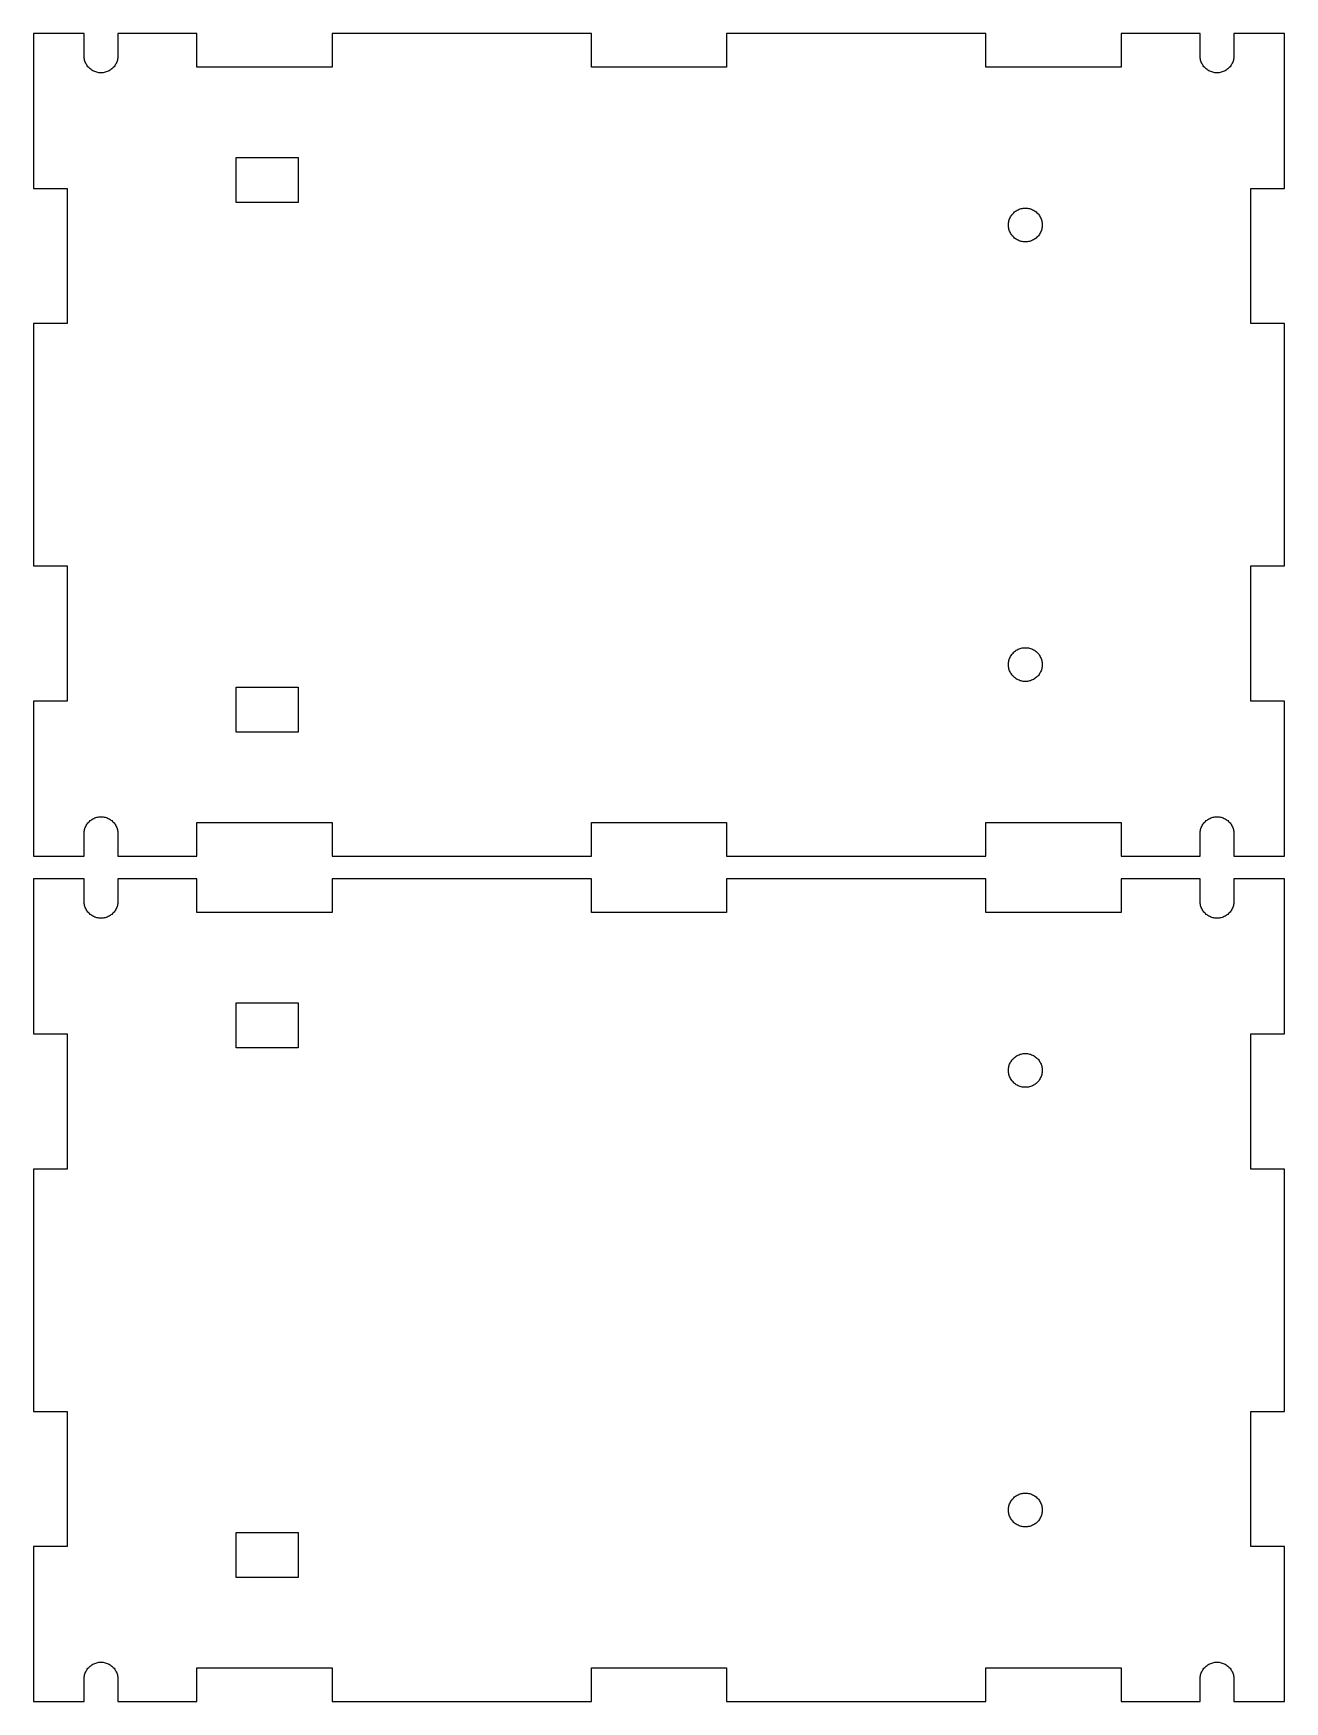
# Model space of a CAD drawing. Header units: metres. Extents: x 0 to 525, y 0 to 148.
# Drawn here: x 414 to 525, y 0 to 148 of the extents above; entities that cross this region are included whole.
import ezdxf

# ---------------------------------------------------------------- set-up
doc = ezdxf.new("R2010")
doc.units = ezdxf.units.M

msp = doc.modelspace()

# ---------------------------------------------------------------- linework, layer by layer
for p, q in [((418.5, 148), (414, 148)), ((414, 148), (414, 134.25)), ((418.5, 146), (418.5, 148)), ((428.5, 148), (421.5, 148)), ((421.5, 148), (421.5, 146)), ((428.5, 145), (428.5, 148)), ((463.5, 148), (440.5, 148)), ((440.5, 148), (440.5, 145)), ((463.5, 145), (463.5, 148)), ((498.5, 148), (475.5, 148)), ((475.5, 148), (475.5, 145)), ((498.5, 145), (498.5, 148)), ((517.5, 148), (510.5, 148)), ((510.5, 148), (510.5, 145)), ((517.5, 146), (517.5, 148)), ((525, 148), (520.5, 148)), ((520.5, 148), (520.5, 146)), ((525, 134.25), (525, 148)), ((418.503, 145.906), (418.5, 146)), ((418.512, 145.812), (418.503, 145.906)), ((418.527, 145.719), (418.512, 145.812)), ((418.547, 145.627), (418.527, 145.719)), ((418.573, 145.536), (418.547, 145.627)), ((418.605, 145.448), (418.573, 145.536)), ((418.643, 145.361), (418.605, 145.448)), ((418.686, 145.277), (418.643, 145.361)), ((418.734, 145.196), (418.686, 145.277)), ((418.786, 145.118), (418.734, 145.196)), ((418.844, 145.044), (418.786, 145.118)), ((418.907, 144.973), (418.844, 145.044)), ((421.156, 145.044), (421.093, 144.973)), ((421.214, 145.118), (421.156, 145.044)), ((421.266, 145.196), (421.214, 145.118)), ((421.314, 145.277), (421.266, 145.196)), ((421.357, 145.361), (421.314, 145.277)), ((421.395, 145.448), (421.357, 145.361)), ((421.427, 145.536), (421.395, 145.448)), ((421.453, 145.627), (421.427, 145.536)), ((421.473, 145.719), (421.453, 145.627)), ((421.488, 145.812), (421.473, 145.719)), ((421.497, 145.906), (421.488, 145.812)), ((421.5, 146), (421.497, 145.906)), ((517.503, 145.906), (517.5, 146)), ((517.512, 145.812), (517.503, 145.906)), ((517.527, 145.719), (517.512, 145.812)), ((517.547, 145.627), (517.527, 145.719)), ((517.573, 145.536), (517.547, 145.627)), ((517.605, 145.448), (517.573, 145.536)), ((517.643, 145.361), (517.605, 145.448)), ((517.686, 145.277), (517.643, 145.361)), ((517.734, 145.196), (517.686, 145.277)), ((517.786, 145.118), (517.734, 145.196)), ((517.844, 145.044), (517.786, 145.118)), ((517.907, 144.973), (517.844, 145.044)), ((520.156, 145.044), (520.093, 144.973)), ((520.214, 145.118), (520.156, 145.044)), ((520.266, 145.196), (520.214, 145.118)), ((520.314, 145.277), (520.266, 145.196)), ((520.357, 145.361), (520.314, 145.277)), ((520.395, 145.448), (520.357, 145.361)), ((520.427, 145.536), (520.395, 145.448)), ((520.453, 145.627), (520.427, 145.536)), ((520.473, 145.719), (520.453, 145.627)), ((520.488, 145.812), (520.473, 145.719)), ((520.497, 145.906), (520.488, 145.812)), ((520.5, 146), (520.497, 145.906)), ((418.973, 144.907), (418.907, 144.973)), ((419.044, 144.844), (418.973, 144.907)), ((419.118, 144.786), (419.044, 144.844)), ((419.196, 144.734), (419.118, 144.786)), ((419.277, 144.686), (419.196, 144.734)), ((419.361, 144.643), (419.277, 144.686)), ((419.448, 144.605), (419.361, 144.643)), ((419.536, 144.573), (419.448, 144.605)), ((419.627, 144.547), (419.536, 144.573)), ((419.719, 144.527), (419.627, 144.547)), ((419.812, 144.512), (419.719, 144.527)), ((419.906, 144.503), (419.812, 144.512)), ((420, 144.5), (419.906, 144.503)), ((420.094, 144.503), (420, 144.5)), ((420.188, 144.512), (420.094, 144.503)), ((420.281, 144.527), (420.188, 144.512)), ((420.373, 144.547), (420.281, 144.527)), ((420.464, 144.573), (420.373, 144.547)), ((420.552, 144.605), (420.464, 144.573)), ((420.639, 144.643), (420.552, 144.605)), ((420.723, 144.686), (420.639, 144.643)), ((420.804, 144.734), (420.723, 144.686)), ((420.882, 144.786), (420.804, 144.734)), ((420.956, 144.844), (420.882, 144.786)), ((421.027, 144.907), (420.956, 144.844)), ((421.093, 144.973), (421.027, 144.907)), ((440.5, 145), (428.5, 145)), ((475.5, 145), (463.5, 145)), ((510.5, 145), (498.5, 145)), ((517.973, 144.907), (517.907, 144.973)), ((518.044, 144.844), (517.973, 144.907)), ((518.118, 144.786), (518.044, 144.844)), ((518.196, 144.734), (518.118, 144.786)), ((518.277, 144.686), (518.196, 144.734)), ((518.361, 144.643), (518.277, 144.686)), ((518.448, 144.605), (518.361, 144.643)), ((518.536, 144.573), (518.448, 144.605)), ((518.627, 144.547), (518.536, 144.573)), ((518.719, 144.527), (518.627, 144.547)), ((518.812, 144.512), (518.719, 144.527)), ((518.906, 144.503), (518.812, 144.512)), ((519, 144.5), (518.906, 144.503)), ((519.094, 144.503), (519, 144.5)), ((519.188, 144.512), (519.094, 144.503)), ((519.281, 144.527), (519.188, 144.512)), ((519.373, 144.547), (519.281, 144.527)), ((519.464, 144.573), (519.373, 144.547)), ((519.552, 144.605), (519.464, 144.573)), ((519.639, 144.643), (519.552, 144.605)), ((519.723, 144.686), (519.639, 144.643)), ((519.804, 144.734), (519.723, 144.686)), ((519.882, 144.786), (519.804, 144.734)), ((519.956, 144.844), (519.882, 144.786)), ((520.027, 144.907), (519.956, 144.844)), ((520.093, 144.973), (520.027, 144.907)), ((432, 133), (432, 137)), ((432, 137), (437.5, 137)), ((437.5, 137), (437.5, 133)), ((414, 134.25), (417, 134.25)), ((417, 134.25), (417, 122.25)), ((522, 122.25), (522, 134.25)), ((522, 134.25), (525, 134.25)), ((437.5, 133), (432, 133)), ((500.643, 131.639), (500.686, 131.723)), ((500.686, 131.723), (500.734, 131.804)), ((500.734, 131.804), (500.786, 131.882)), ((500.786, 131.882), (500.844, 131.956)), ((500.844, 131.956), (500.907, 132.027)), ((500.907, 132.027), (500.973, 132.093)), ((500.973, 132.093), (501.044, 132.156)), ((501.044, 132.156), (501.118, 132.214)), ((501.118, 132.214), (501.196, 132.266)), ((501.196, 132.266), (501.277, 132.314)), ((501.277, 132.314), (501.361, 132.357)), ((501.361, 132.357), (501.448, 132.395)), ((501.448, 132.395), (501.536, 132.427)), ((501.536, 132.427), (501.627, 132.453)), ((501.627, 132.453), (501.719, 132.473)), ((501.719, 132.473), (501.812, 132.488)), ((501.812, 132.488), (501.906, 132.497)), ((501.906, 132.497), (502, 132.5)), ((502, 132.5), (502.094, 132.497)), ((502.094, 132.497), (502.188, 132.488)), ((502.188, 132.488), (502.281, 132.473)), ((502.281, 132.473), (502.373, 132.453)), ((502.373, 132.453), (502.464, 132.427)), ((502.464, 132.427), (502.552, 132.395)), ((502.552, 132.395), (502.639, 132.357)), ((502.639, 132.357), (502.723, 132.314)), ((502.723, 132.314), (502.804, 132.266)), ((502.804, 132.266), (502.882, 132.214)), ((502.882, 132.214), (502.956, 132.156)), ((502.956, 132.156), (503.027, 132.093)), ((503.027, 132.093), (503.093, 132.027)), ((503.093, 132.027), (503.156, 131.956)), ((503.156, 131.956), (503.214, 131.882)), ((503.214, 131.882), (503.266, 131.804)), ((503.266, 131.804), (503.314, 131.723)), ((503.314, 131.723), (503.357, 131.639)), ((500.5, 131), (500.503, 131.094)), ((500.503, 130.906), (500.5, 131)), ((500.503, 131.094), (500.512, 131.188)), ((500.512, 130.812), (500.503, 130.906)), ((500.512, 131.188), (500.527, 131.281)), ((500.527, 130.719), (500.512, 130.812)), ((500.527, 131.281), (500.547, 131.373)), ((500.547, 130.627), (500.527, 130.719)), ((500.547, 131.373), (500.573, 131.464)), ((500.573, 130.536), (500.547, 130.627)), ((500.573, 131.464), (500.605, 131.552)), ((500.605, 130.448), (500.573, 130.536)), ((500.605, 131.552), (500.643, 131.639)), ((500.643, 130.361), (500.605, 130.448)), ((500.686, 130.277), (500.643, 130.361)), ((500.734, 130.196), (500.686, 130.277)), ((503.314, 130.277), (503.266, 130.196)), ((503.357, 130.361), (503.314, 130.277)), ((503.357, 131.639), (503.395, 131.552)), ((503.395, 130.448), (503.357, 130.361)), ((503.395, 131.552), (503.427, 131.464)), ((503.427, 130.536), (503.395, 130.448)), ((503.427, 131.464), (503.453, 131.373)), ((503.453, 130.627), (503.427, 130.536)), ((503.453, 131.373), (503.473, 131.281)), ((503.473, 130.719), (503.453, 130.627)), ((503.473, 131.281), (503.488, 131.188)), ((503.488, 130.812), (503.473, 130.719)), ((503.488, 131.188), (503.497, 131.094)), ((503.497, 130.906), (503.488, 130.812)), ((503.497, 131.094), (503.5, 131)), ((503.5, 131), (503.497, 130.906)), ((500.786, 130.118), (500.734, 130.196)), ((500.844, 130.044), (500.786, 130.118)), ((500.907, 129.973), (500.844, 130.044)), ((500.973, 129.907), (500.907, 129.973)), ((501.044, 129.844), (500.973, 129.907)), ((501.118, 129.786), (501.044, 129.844)), ((501.196, 129.734), (501.118, 129.786)), ((501.277, 129.686), (501.196, 129.734)), ((501.361, 129.643), (501.277, 129.686)), ((501.448, 129.605), (501.361, 129.643)), ((501.536, 129.573), (501.448, 129.605)), ((501.627, 129.547), (501.536, 129.573)), ((501.719, 129.527), (501.627, 129.547)), ((501.812, 129.512), (501.719, 129.527)), ((501.906, 129.503), (501.812, 129.512)), ((502, 129.5), (501.906, 129.503)), ((502.094, 129.503), (502, 129.5)), ((502.188, 129.512), (502.094, 129.503)), ((502.281, 129.527), (502.188, 129.512)), ((502.373, 129.547), (502.281, 129.527)), ((502.464, 129.573), (502.373, 129.547)), ((502.552, 129.605), (502.464, 129.573)), ((502.639, 129.643), (502.552, 129.605)), ((502.723, 129.686), (502.639, 129.643)), ((502.804, 129.734), (502.723, 129.686)), ((502.882, 129.786), (502.804, 129.734)), ((502.956, 129.844), (502.882, 129.786)), ((503.027, 129.907), (502.956, 129.844)), ((503.093, 129.973), (503.027, 129.907)), ((503.156, 130.044), (503.093, 129.973)), ((503.214, 130.118), (503.156, 130.044)), ((503.266, 130.196), (503.214, 130.118)), ((417, 122.25), (414, 122.25)), ((414, 122.25), (414, 100.75)), ((525, 122.25), (522, 122.25)), ((525, 100.75), (525, 122.25)), ((414, 100.75), (417, 100.75)), ((417, 100.75), (417, 88.75)), ((522, 88.75), (522, 100.75)), ((522, 100.75), (525, 100.75)), ((501.118, 93.2135), (501.196, 93.2665)), ((501.196, 93.2665), (501.277, 93.3145)), ((501.277, 93.3145), (501.361, 93.3572)), ((501.361, 93.3572), (501.448, 93.3947)), ((501.448, 93.3947), (501.536, 93.4266)), ((501.536, 93.4266), (501.627, 93.4529)), ((501.627, 93.4529), (501.719, 93.4734)), ((501.719, 93.4734), (501.812, 93.4882)), ((501.812, 93.4882), (501.906, 93.497)), ((501.906, 93.497), (502, 93.5)), ((502, 93.5), (502.094, 93.497)), ((502.094, 93.497), (502.188, 93.4882)), ((502.188, 93.4882), (502.281, 93.4734)), ((502.281, 93.4734), (502.373, 93.4529)), ((502.373, 93.4529), (502.464, 93.4266)), ((502.464, 93.4266), (502.552, 93.3947)), ((502.552, 93.3947), (502.639, 93.3572)), ((502.639, 93.3572), (502.723, 93.3145)), ((502.723, 93.3145), (502.804, 93.2665)), ((502.804, 93.2665), (502.882, 93.2135)), ((500.5, 92), (500.503, 92.0942)), ((500.503, 91.9058), (500.5, 92)), ((500.503, 92.0942), (500.512, 92.188)), ((500.512, 91.812), (500.503, 91.9058)), ((500.512, 92.188), (500.527, 92.2811)), ((500.527, 91.7189), (500.512, 91.812)), ((500.527, 92.2811), (500.547, 92.373)), ((500.547, 92.373), (500.573, 92.4635)), ((500.573, 92.4635), (500.605, 92.5522)), ((500.605, 92.5522), (500.643, 92.6387)), ((500.643, 92.6387), (500.686, 92.7226)), ((500.686, 92.7226), (500.734, 92.8037)), ((500.734, 92.8037), (500.786, 92.8817)), ((500.786, 92.8817), (500.844, 92.9561)), ((500.844, 92.9561), (500.907, 93.0268)), ((500.907, 93.0268), (500.973, 93.0934)), ((500.973, 93.0934), (501.044, 93.1558)), ((501.044, 93.1558), (501.118, 93.2135)), ((502.882, 93.2135), (502.956, 93.1558)), ((502.956, 93.1558), (503.027, 93.0934)), ((503.027, 93.0934), (503.093, 93.0268)), ((503.093, 93.0268), (503.156, 92.9561)), ((503.156, 92.9561), (503.214, 92.8817)), ((503.214, 92.8817), (503.266, 92.8037)), ((503.266, 92.8037), (503.314, 92.7226)), ((503.314, 92.7226), (503.357, 92.6387)), ((503.357, 92.6387), (503.395, 92.5522)), ((503.395, 92.5522), (503.427, 92.4635)), ((503.427, 92.4635), (503.453, 92.373)), ((503.453, 92.373), (503.473, 92.2811)), ((503.473, 92.2811), (503.488, 92.188)), ((503.488, 91.812), (503.473, 91.7189)), ((503.488, 92.188), (503.497, 92.0942)), ((503.497, 91.9058), (503.488, 91.812)), ((503.497, 92.0942), (503.5, 92)), ((503.5, 92), (503.497, 91.9058)), ((500.547, 91.627), (500.527, 91.7189)), ((500.573, 91.5365), (500.547, 91.627)), ((500.605, 91.4478), (500.573, 91.5365)), ((500.643, 91.3613), (500.605, 91.4478)), ((500.686, 91.2774), (500.643, 91.3613)), ((500.734, 91.1963), (500.686, 91.2774)), ((500.786, 91.1183), (500.734, 91.1963)), ((500.844, 91.0439), (500.786, 91.1183)), ((500.907, 90.9732), (500.844, 91.0439)), ((500.973, 90.9065), (500.907, 90.9732)), ((501.044, 90.8442), (500.973, 90.9065)), ((501.118, 90.7865), (501.044, 90.8442)), ((501.196, 90.7335), (501.118, 90.7865)), ((501.277, 90.6855), (501.196, 90.7335)), ((501.361, 90.6427), (501.277, 90.6855)), ((501.448, 90.6053), (501.361, 90.6427)), ((501.536, 90.5734), (501.448, 90.6053)), ((501.627, 90.5471), (501.536, 90.5734)), ((501.719, 90.5266), (501.627, 90.5471)), ((501.812, 90.5118), (501.719, 90.5266)), ((501.906, 90.5029), (501.812, 90.5118)), ((502, 90.5), (501.906, 90.5029)), ((502.094, 90.5029), (502, 90.5)), ((502.188, 90.5118), (502.094, 90.5029)), ((502.281, 90.5266), (502.188, 90.5118)), ((502.373, 90.5471), (502.281, 90.5266)), ((502.464, 90.5734), (502.373, 90.5471)), ((502.552, 90.6053), (502.464, 90.5734)), ((502.639, 90.6427), (502.552, 90.6053)), ((502.723, 90.6855), (502.639, 90.6427)), ((502.804, 90.7335), (502.723, 90.6855)), ((502.882, 90.7865), (502.804, 90.7335)), ((502.956, 90.8442), (502.882, 90.7865)), ((503.027, 90.9065), (502.956, 90.8442)), ((503.093, 90.9732), (503.027, 90.9065)), ((503.156, 91.0439), (503.093, 90.9732)), ((503.214, 91.1183), (503.156, 91.0439)), ((503.266, 91.1963), (503.214, 91.1183)), ((503.314, 91.2774), (503.266, 91.1963)), ((503.357, 91.3613), (503.314, 91.2774)), ((503.395, 91.4478), (503.357, 91.3613)), ((503.427, 91.5365), (503.395, 91.4478)), ((503.453, 91.627), (503.427, 91.5365)), ((503.473, 91.7189), (503.453, 91.627)), ((432, 86), (432, 90)), ((432, 90), (437.5, 90)), ((437.5, 90), (437.5, 86)), ((417, 88.75), (414, 88.75)), ((414, 88.75), (414, 75)), ((525, 88.75), (522, 88.75)), ((525, 75), (525, 88.75)), ((437.5, 86), (432, 86)), ((419.536, 78.4266), (419.627, 78.4529)), ((419.627, 78.4529), (419.719, 78.4734)), ((419.719, 78.4734), (419.812, 78.4882)), ((419.812, 78.4882), (419.906, 78.497)), ((419.906, 78.497), (420, 78.5)), ((420, 78.5), (420.094, 78.497)), ((420.094, 78.497), (420.188, 78.4882)), ((420.188, 78.4882), (420.281, 78.4734)), ((420.281, 78.4734), (420.373, 78.4529)), ((420.373, 78.4529), (420.464, 78.4266)), ((518.536, 78.4266), (518.627, 78.4529)), ((518.627, 78.4529), (518.719, 78.4734)), ((518.719, 78.4734), (518.812, 78.4882)), ((518.812, 78.4882), (518.906, 78.497)), ((518.906, 78.497), (519, 78.5)), ((519, 78.5), (519.094, 78.497)), ((519.094, 78.497), (519.188, 78.4882)), ((519.188, 78.4882), (519.281, 78.4734)), ((519.281, 78.4734), (519.373, 78.4529)), ((519.373, 78.4529), (519.464, 78.4266)), ((418.5, 77), (418.503, 77.0942)), ((418.5, 75), (418.5, 77)), ((418.503, 77.0942), (418.512, 77.188)), ((418.512, 77.188), (418.527, 77.2811)), ((418.527, 77.2811), (418.547, 77.373)), ((418.547, 77.373), (418.573, 77.4635)), ((418.573, 77.4635), (418.605, 77.5522)), ((418.605, 77.5522), (418.643, 77.6387)), ((418.643, 77.6387), (418.686, 77.7226)), ((418.686, 77.7226), (418.734, 77.8037)), ((418.734, 77.8037), (418.786, 77.8817)), ((418.786, 77.8817), (418.844, 77.9561)), ((418.844, 77.9561), (418.907, 78.0268)), ((418.907, 78.0268), (418.973, 78.0934)), ((418.973, 78.0934), (419.044, 78.1558)), ((419.044, 78.1558), (419.118, 78.2135)), ((419.118, 78.2135), (419.196, 78.2665)), ((419.196, 78.2665), (419.277, 78.3145)), ((419.277, 78.3145), (419.361, 78.3572)), ((419.361, 78.3572), (419.448, 78.3947)), ((419.448, 78.3947), (419.536, 78.4266)), ((420.464, 78.4266), (420.552, 78.3947)), ((420.552, 78.3947), (420.639, 78.3572)), ((420.639, 78.3572), (420.723, 78.3145)), ((420.723, 78.3145), (420.804, 78.2665)), ((420.804, 78.2665), (420.882, 78.2135)), ((420.882, 78.2135), (420.956, 78.1558)), ((420.956, 78.1558), (421.027, 78.0934)), ((421.027, 78.0934), (421.093, 78.0268)), ((421.093, 78.0268), (421.156, 77.9561)), ((421.156, 77.9561), (421.214, 77.8817)), ((421.214, 77.8817), (421.266, 77.8037)), ((421.266, 77.8037), (421.314, 77.7226)), ((421.314, 77.7226), (421.357, 77.6387)), ((421.357, 77.6387), (421.395, 77.5522)), ((421.395, 77.5522), (421.427, 77.4635)), ((421.427, 77.4635), (421.453, 77.373)), ((421.453, 77.373), (421.473, 77.2811)), ((421.473, 77.2811), (421.488, 77.188)), ((421.488, 77.188), (421.497, 77.0942)), ((421.497, 77.0942), (421.5, 77)), ((421.5, 77), (421.5, 75)), ((428.5, 75), (428.5, 78)), ((428.5, 78), (440.5, 78)), ((440.5, 78), (440.5, 75)), ((463.5, 75), (463.5, 78)), ((463.5, 78), (475.5, 78)), ((475.5, 78), (475.5, 75)), ((498.5, 75), (498.5, 78)), ((498.5, 78), (510.5, 78)), ((510.5, 78), (510.5, 75)), ((517.5, 77), (517.503, 77.0942)), ((517.5, 75), (517.5, 77)), ((517.503, 77.0942), (517.512, 77.188)), ((517.512, 77.188), (517.527, 77.2811)), ((517.527, 77.2811), (517.547, 77.373)), ((517.547, 77.373), (517.573, 77.4635)), ((517.573, 77.4635), (517.605, 77.5522)), ((517.605, 77.5522), (517.643, 77.6387)), ((517.643, 77.6387), (517.686, 77.7226)), ((517.686, 77.7226), (517.734, 77.8037)), ((517.734, 77.8037), (517.786, 77.8817)), ((517.786, 77.8817), (517.844, 77.9561)), ((517.844, 77.9561), (517.907, 78.0268)), ((517.907, 78.0268), (517.973, 78.0934)), ((517.973, 78.0934), (518.044, 78.1558)), ((518.044, 78.1558), (518.118, 78.2135)), ((518.118, 78.2135), (518.196, 78.2665)), ((518.196, 78.2665), (518.277, 78.3145)), ((518.277, 78.3145), (518.361, 78.3572)), ((518.361, 78.3572), (518.448, 78.3947)), ((518.448, 78.3947), (518.536, 78.4266)), ((519.464, 78.4266), (519.552, 78.3947)), ((519.552, 78.3947), (519.639, 78.3572)), ((519.639, 78.3572), (519.723, 78.3145)), ((519.723, 78.3145), (519.804, 78.2665)), ((519.804, 78.2665), (519.882, 78.2135)), ((519.882, 78.2135), (519.956, 78.1558)), ((519.956, 78.1558), (520.027, 78.0934)), ((520.027, 78.0934), (520.093, 78.0268)), ((520.093, 78.0268), (520.156, 77.9561)), ((520.156, 77.9561), (520.214, 77.8817)), ((520.214, 77.8817), (520.266, 77.8037)), ((520.266, 77.8037), (520.314, 77.7226)), ((520.314, 77.7226), (520.357, 77.6387)), ((520.357, 77.6387), (520.395, 77.5522)), ((520.395, 77.5522), (520.427, 77.4635)), ((520.427, 77.4635), (520.453, 77.373)), ((520.453, 77.373), (520.473, 77.2811)), ((520.473, 77.2811), (520.488, 77.188)), ((520.488, 77.188), (520.497, 77.0942)), ((520.497, 77.0942), (520.5, 77)), ((520.5, 77), (520.5, 75)), ((414, 75), (418.5, 75)), ((421.5, 75), (428.5, 75)), ((440.5, 75), (463.5, 75)), ((475.5, 75), (498.5, 75)), ((510.5, 75), (517.5, 75)), ((520.5, 75), (525, 75)), ((418.5, 73), (414, 73)), ((414, 73), (414, 59.25)), ((418.5, 71), (418.5, 73)), ((428.5, 73), (421.5, 73)), ((421.5, 73), (421.5, 71)), ((428.5, 70), (428.5, 73)), ((463.5, 73), (440.5, 73)), ((440.5, 73), (440.5, 70)), ((463.5, 70), (463.5, 73)), ((498.5, 73), (475.5, 73)), ((475.5, 73), (475.5, 70)), ((498.5, 70), (498.5, 73)), ((517.5, 73), (510.5, 73)), ((510.5, 73), (510.5, 70)), ((517.5, 71), (517.5, 73)), ((525, 73), (520.5, 73)), ((520.5, 73), (520.5, 71)), ((525, 59.25), (525, 73)), ((418.503, 70.9058), (418.5, 71)), ((418.512, 70.812), (418.503, 70.9058)), ((418.527, 70.7189), (418.512, 70.812)), ((418.547, 70.627), (418.527, 70.7189)), ((418.573, 70.5365), (418.547, 70.627)), ((418.605, 70.4478), (418.573, 70.5365)), ((418.643, 70.3613), (418.605, 70.4478)), ((418.686, 70.2774), (418.643, 70.3613)), ((418.734, 70.1963), (418.686, 70.2774)), ((418.786, 70.1183), (418.734, 70.1963)), ((418.844, 70.0439), (418.786, 70.1183)), ((418.907, 69.9732), (418.844, 70.0439)), ((418.973, 69.9065), (418.907, 69.9732)), ((419.044, 69.8442), (418.973, 69.9065)), ((419.118, 69.7865), (419.044, 69.8442)), ((419.196, 69.7335), (419.118, 69.7865)), ((419.277, 69.6855), (419.196, 69.7335)), ((419.361, 69.6427), (419.277, 69.6855)), ((419.448, 69.6053), (419.361, 69.6427)), ((419.536, 69.5734), (419.448, 69.6053)), ((419.627, 69.5471), (419.536, 69.5734)), ((420.464, 69.5734), (420.373, 69.5471)), ((420.552, 69.6053), (420.464, 69.5734)), ((420.639, 69.6427), (420.552, 69.6053)), ((420.723, 69.6855), (420.639, 69.6427)), ((420.804, 69.7335), (420.723, 69.6855)), ((420.882, 69.7865), (420.804, 69.7335)), ((420.956, 69.8442), (420.882, 69.7865)), ((421.027, 69.9065), (420.956, 69.8442)), ((421.093, 69.9732), (421.027, 69.9065)), ((421.156, 70.0439), (421.093, 69.9732)), ((421.214, 70.1183), (421.156, 70.0439)), ((421.266, 70.1963), (421.214, 70.1183)), ((421.314, 70.2774), (421.266, 70.1963)), ((421.357, 70.3613), (421.314, 70.2774)), ((421.395, 70.4478), (421.357, 70.3613)), ((421.427, 70.5365), (421.395, 70.4478)), ((421.453, 70.627), (421.427, 70.5365)), ((421.473, 70.7189), (421.453, 70.627)), ((421.488, 70.812), (421.473, 70.7189)), ((421.497, 70.9058), (421.488, 70.812)), ((421.5, 71), (421.497, 70.9058)), ((440.5, 70), (428.5, 70)), ((475.5, 70), (463.5, 70)), ((510.5, 70), (498.5, 70)), ((517.503, 70.9058), (517.5, 71)), ((517.512, 70.812), (517.503, 70.9058)), ((517.527, 70.7189), (517.512, 70.812)), ((517.547, 70.627), (517.527, 70.7189)), ((517.573, 70.5365), (517.547, 70.627)), ((517.605, 70.4478), (517.573, 70.5365)), ((517.643, 70.3613), (517.605, 70.4478)), ((517.686, 70.2774), (517.643, 70.3613)), ((517.734, 70.1963), (517.686, 70.2774)), ((517.786, 70.1183), (517.734, 70.1963)), ((517.844, 70.0439), (517.786, 70.1183)), ((517.907, 69.9732), (517.844, 70.0439)), ((517.973, 69.9065), (517.907, 69.9732)), ((518.044, 69.8442), (517.973, 69.9065)), ((518.118, 69.7865), (518.044, 69.8442)), ((518.196, 69.7335), (518.118, 69.7865)), ((518.277, 69.6855), (518.196, 69.7335)), ((518.361, 69.6427), (518.277, 69.6855)), ((518.448, 69.6053), (518.361, 69.6427)), ((518.536, 69.5734), (518.448, 69.6053)), ((518.627, 69.5471), (518.536, 69.5734)), ((519.464, 69.5734), (519.373, 69.5471)), ((519.552, 69.6053), (519.464, 69.5734)), ((519.639, 69.6427), (519.552, 69.6053)), ((519.723, 69.6855), (519.639, 69.6427)), ((519.804, 69.7335), (519.723, 69.6855)), ((519.882, 69.7865), (519.804, 69.7335)), ((519.956, 69.8442), (519.882, 69.7865)), ((520.027, 69.9065), (519.956, 69.8442)), ((520.093, 69.9732), (520.027, 69.9065)), ((520.156, 70.0439), (520.093, 69.9732)), ((520.214, 70.1183), (520.156, 70.0439)), ((520.266, 70.1963), (520.214, 70.1183)), ((520.314, 70.2774), (520.266, 70.1963)), ((520.357, 70.3613), (520.314, 70.2774)), ((520.395, 70.4478), (520.357, 70.3613)), ((520.427, 70.5365), (520.395, 70.4478)), ((520.453, 70.627), (520.427, 70.5365)), ((520.473, 70.7189), (520.453, 70.627)), ((520.488, 70.812), (520.473, 70.7189)), ((520.497, 70.9058), (520.488, 70.812)), ((520.5, 71), (520.497, 70.9058)), ((419.719, 69.5266), (419.627, 69.5471)), ((419.812, 69.5118), (419.719, 69.5266)), ((419.906, 69.5029), (419.812, 69.5118)), ((420, 69.5), (419.906, 69.5029)), ((420.094, 69.5029), (420, 69.5)), ((420.188, 69.5118), (420.094, 69.5029)), ((420.281, 69.5266), (420.188, 69.5118)), ((420.373, 69.5471), (420.281, 69.5266)), ((518.719, 69.5266), (518.627, 69.5471)), ((518.812, 69.5118), (518.719, 69.5266)), ((518.906, 69.5029), (518.812, 69.5118)), ((519, 69.5), (518.906, 69.5029)), ((519.094, 69.5029), (519, 69.5)), ((519.188, 69.5118), (519.094, 69.5029)), ((519.281, 69.5266), (519.188, 69.5118)), ((519.373, 69.5471), (519.281, 69.5266)), ((432, 58), (432, 62)), ((432, 62), (437.5, 62)), ((437.5, 62), (437.5, 58)), ((414, 59.25), (417, 59.25)), ((417, 59.25), (417, 47.25)), ((522, 47.25), (522, 59.25)), ((522, 59.25), (525, 59.25)), ((437.5, 58), (432, 58)), ((500.512, 56.188), (500.527, 56.2811)), ((500.527, 56.2811), (500.547, 56.373)), ((500.547, 56.373), (500.573, 56.4635)), ((500.573, 56.4635), (500.605, 56.5522)), ((500.605, 56.5522), (500.643, 56.6387)), ((500.643, 56.6387), (500.686, 56.7226)), ((500.686, 56.7226), (500.734, 56.8037)), ((500.734, 56.8037), (500.786, 56.8817)), ((500.786, 56.8817), (500.844, 56.9561)), ((500.844, 56.9561), (500.907, 57.0268)), ((500.907, 57.0268), (500.973, 57.0934)), ((500.973, 57.0934), (501.044, 57.1558)), ((501.044, 57.1558), (501.118, 57.2135)), ((501.118, 57.2135), (501.196, 57.2665)), ((501.196, 57.2665), (501.277, 57.3145)), ((501.277, 57.3145), (501.361, 57.3572)), ((501.361, 57.3572), (501.448, 57.3947)), ((501.448, 57.3947), (501.536, 57.4266)), ((501.536, 57.4266), (501.627, 57.4529)), ((501.627, 57.4529), (501.719, 57.4734)), ((501.719, 57.4734), (501.812, 57.4882)), ((501.812, 57.4882), (501.906, 57.497)), ((501.906, 57.497), (502, 57.5)), ((502, 57.5), (502.094, 57.497)), ((502.094, 57.497), (502.188, 57.4882)), ((502.188, 57.4882), (502.281, 57.4734)), ((502.281, 57.4734), (502.373, 57.4529)), ((502.373, 57.4529), (502.464, 57.4266)), ((502.464, 57.4266), (502.552, 57.3947)), ((502.552, 57.3947), (502.639, 57.3572)), ((502.639, 57.3572), (502.723, 57.3145)), ((502.723, 57.3145), (502.804, 57.2665)), ((502.804, 57.2665), (502.882, 57.2135)), ((502.882, 57.2135), (502.956, 57.1558)), ((502.956, 57.1558), (503.027, 57.0934)), ((503.027, 57.0934), (503.093, 57.0268)), ((503.093, 57.0268), (503.156, 56.9561)), ((503.156, 56.9561), (503.214, 56.8817)), ((503.214, 56.8817), (503.266, 56.8037)), ((503.266, 56.8037), (503.314, 56.7226)), ((503.314, 56.7226), (503.357, 56.6387)), ((503.357, 56.6387), (503.395, 56.5522)), ((503.395, 56.5522), (503.427, 56.4635)), ((503.427, 56.4635), (503.453, 56.373)), ((503.453, 56.373), (503.473, 56.2811)), ((503.473, 56.2811), (503.488, 56.188)), ((500.5, 56), (500.503, 56.0942)), ((500.503, 55.9058), (500.5, 56)), ((500.503, 56.0942), (500.512, 56.188)), ((500.512, 55.812), (500.503, 55.9058)), ((500.527, 55.7189), (500.512, 55.812)), ((500.547, 55.627), (500.527, 55.7189)), ((500.573, 55.5365), (500.547, 55.627)), ((500.605, 55.4478), (500.573, 55.5365)), ((500.643, 55.3613), (500.605, 55.4478)), ((500.686, 55.2774), (500.643, 55.3613)), ((500.734, 55.1963), (500.686, 55.2774)), ((500.786, 55.1183), (500.734, 55.1963)), ((500.844, 55.0439), (500.786, 55.1183)), ((500.907, 54.9732), (500.844, 55.0439)), ((500.973, 54.9065), (500.907, 54.9732)), ((501.044, 54.8442), (500.973, 54.9065)), ((501.118, 54.7865), (501.044, 54.8442)), ((501.196, 54.7335), (501.118, 54.7865)), ((502.882, 54.7865), (502.804, 54.7335)), ((502.956, 54.8442), (502.882, 54.7865)), ((503.027, 54.9065), (502.956, 54.8442)), ((503.093, 54.9732), (503.027, 54.9065)), ((503.156, 55.0439), (503.093, 54.9732)), ((503.214, 55.1183), (503.156, 55.0439)), ((503.266, 55.1963), (503.214, 55.1183)), ((503.314, 55.2774), (503.266, 55.1963)), ((503.357, 55.3613), (503.314, 55.2774)), ((503.395, 55.4478), (503.357, 55.3613)), ((503.427, 55.5365), (503.395, 55.4478)), ((503.453, 55.627), (503.427, 55.5365)), ((503.473, 55.7189), (503.453, 55.627)), ((503.488, 55.812), (503.473, 55.7189)), ((503.488, 56.188), (503.497, 56.0942)), ((503.497, 55.9058), (503.488, 55.812)), ((503.497, 56.0942), (503.5, 56)), ((503.5, 56), (503.497, 55.9058)), ((501.277, 54.6855), (501.196, 54.7335)), ((501.361, 54.6427), (501.277, 54.6855)), ((501.448, 54.6053), (501.361, 54.6427)), ((501.536, 54.5734), (501.448, 54.6053)), ((501.627, 54.5471), (501.536, 54.5734)), ((501.719, 54.5266), (501.627, 54.5471)), ((501.812, 54.5118), (501.719, 54.5266)), ((501.906, 54.5029), (501.812, 54.5118)), ((502, 54.5), (501.906, 54.5029)), ((502.094, 54.5029), (502, 54.5)), ((502.188, 54.5118), (502.094, 54.5029)), ((502.281, 54.5266), (502.188, 54.5118)), ((502.373, 54.5471), (502.281, 54.5266)), ((502.464, 54.5734), (502.373, 54.5471)), ((502.552, 54.6053), (502.464, 54.5734)), ((502.639, 54.6427), (502.552, 54.6053)), ((502.723, 54.6855), (502.639, 54.6427)), ((502.804, 54.7335), (502.723, 54.6855)), ((417, 47.25), (414, 47.25)), ((414, 47.25), (414, 25.75)), ((525, 47.25), (522, 47.25)), ((525, 25.75), (525, 47.25)), ((414, 25.75), (417, 25.75)), ((417, 25.75), (417, 13.75)), ((522, 13.75), (522, 25.75)), ((522, 25.75), (525, 25.75)), ((500.686, 17.7226), (500.734, 17.8037)), ((500.734, 17.8037), (500.786, 17.8817)), ((500.786, 17.8817), (500.844, 17.9561)), ((500.844, 17.9561), (500.907, 18.0268)), ((500.907, 18.0268), (500.973, 18.0934)), ((500.973, 18.0934), (501.044, 18.1558)), ((501.044, 18.1558), (501.118, 18.2135)), ((501.118, 18.2135), (501.196, 18.2665)), ((501.196, 18.2665), (501.277, 18.3145)), ((501.277, 18.3145), (501.361, 18.3572)), ((501.361, 18.3572), (501.448, 18.3947)), ((501.448, 18.3947), (501.536, 18.4266)), ((501.536, 18.4266), (501.627, 18.4529)), ((501.627, 18.4529), (501.719, 18.4734)), ((501.719, 18.4734), (501.812, 18.4882)), ((501.812, 18.4882), (501.906, 18.497)), ((501.906, 18.497), (502, 18.5)), ((502, 18.5), (502.094, 18.497)), ((502.094, 18.497), (502.188, 18.4882)), ((502.188, 18.4882), (502.281, 18.4734)), ((502.281, 18.4734), (502.373, 18.4529)), ((502.373, 18.4529), (502.464, 18.4266)), ((502.464, 18.4266), (502.552, 18.3947)), ((502.552, 18.3947), (502.639, 18.3572)), ((502.639, 18.3572), (502.723, 18.3145)), ((502.723, 18.3145), (502.804, 18.2665)), ((502.804, 18.2665), (502.882, 18.2135)), ((502.882, 18.2135), (502.956, 18.1558)), ((502.956, 18.1558), (503.027, 18.0934)), ((503.027, 18.0934), (503.093, 18.0268)), ((503.093, 18.0268), (503.156, 17.9561)), ((503.156, 17.9561), (503.214, 17.8817)), ((503.214, 17.8817), (503.266, 17.8037)), ((503.266, 17.8037), (503.314, 17.7226)), ((500.5, 17), (500.503, 17.0942)), ((500.503, 16.9058), (500.5, 17)), ((500.503, 17.0942), (500.512, 17.188)), ((500.512, 16.812), (500.503, 16.9058)), ((500.512, 17.188), (500.527, 17.2811)), ((500.527, 16.7189), (500.512, 16.812)), ((500.527, 17.2811), (500.547, 17.373)), ((500.547, 16.627), (500.527, 16.7189)), ((500.547, 17.373), (500.573, 17.4635)), ((500.573, 16.5365), (500.547, 16.627)), ((500.573, 17.4635), (500.605, 17.5522)), ((500.605, 16.4478), (500.573, 16.5365)), ((500.605, 17.5522), (500.643, 17.6387)), ((500.643, 16.3613), (500.605, 16.4478)), ((500.643, 17.6387), (500.686, 17.7226)), ((500.686, 16.2774), (500.643, 16.3613)), ((503.314, 17.7226), (503.357, 17.6387)), ((503.357, 16.3613), (503.314, 16.2774)), ((503.357, 17.6387), (503.395, 17.5522)), ((503.395, 16.4478), (503.357, 16.3613)), ((503.395, 17.5522), (503.427, 17.4635)), ((503.427, 16.5365), (503.395, 16.4478)), ((503.427, 17.4635), (503.453, 17.373)), ((503.453, 16.627), (503.427, 16.5365)), ((503.453, 17.373), (503.473, 17.2811)), ((503.473, 16.7189), (503.453, 16.627)), ((503.473, 17.2811), (503.488, 17.188)), ((503.488, 16.812), (503.473, 16.7189)), ((503.488, 17.188), (503.497, 17.0942)), ((503.497, 16.9058), (503.488, 16.812)), ((503.497, 17.0942), (503.5, 17)), ((503.5, 17), (503.497, 16.9058)), ((432, 11), (432, 15)), ((432, 15), (437.5, 15)), ((437.5, 15), (437.5, 11)), ((500.734, 16.1963), (500.686, 16.2774)), ((500.786, 16.1183), (500.734, 16.1963)), ((500.844, 16.0439), (500.786, 16.1183)), ((500.907, 15.9732), (500.844, 16.0439)), ((500.973, 15.9065), (500.907, 15.9732)), ((501.044, 15.8442), (500.973, 15.9065)), ((501.118, 15.7865), (501.044, 15.8442)), ((501.196, 15.7335), (501.118, 15.7865)), ((501.277, 15.6855), (501.196, 15.7335)), ((501.361, 15.6427), (501.277, 15.6855)), ((501.448, 15.6053), (501.361, 15.6427)), ((501.536, 15.5734), (501.448, 15.6053)), ((501.627, 15.5471), (501.536, 15.5734)), ((501.719, 15.5266), (501.627, 15.5471)), ((501.812, 15.5118), (501.719, 15.5266)), ((501.906, 15.5029), (501.812, 15.5118)), ((502, 15.5), (501.906, 15.5029)), ((502.094, 15.5029), (502, 15.5)), ((502.188, 15.5118), (502.094, 15.5029)), ((502.281, 15.5266), (502.188, 15.5118)), ((502.373, 15.5471), (502.281, 15.5266)), ((502.464, 15.5734), (502.373, 15.5471)), ((502.552, 15.6053), (502.464, 15.5734)), ((502.639, 15.6427), (502.552, 15.6053)), ((502.723, 15.6855), (502.639, 15.6427)), ((502.804, 15.7335), (502.723, 15.6855)), ((502.882, 15.7865), (502.804, 15.7335)), ((502.956, 15.8442), (502.882, 15.7865)), ((503.027, 15.9065), (502.956, 15.8442)), ((503.093, 15.9732), (503.027, 15.9065)), ((503.156, 16.0439), (503.093, 15.9732)), ((503.214, 16.1183), (503.156, 16.0439)), ((503.266, 16.1963), (503.214, 16.1183)), ((503.314, 16.2774), (503.266, 16.1963)), ((417, 13.75), (414, 13.75)), ((414, 13.75), (414, 0)), ((525, 13.75), (522, 13.75)), ((525, 0), (525, 13.75)), ((437.5, 11), (432, 11)), ((418.844, 2.95613), (418.907, 3.02681)), ((418.907, 3.02681), (418.973, 3.09344)), ((418.973, 3.09344), (419.044, 3.15576)), ((419.044, 3.15576), (419.118, 3.21352)), ((419.118, 3.21352), (419.196, 3.26648)), ((419.196, 3.26648), (419.277, 3.31445)), ((419.277, 3.31445), (419.361, 3.35724)), ((419.361, 3.35724), (419.448, 3.39465)), ((419.448, 3.39465), (419.536, 3.42657)), ((419.536, 3.42657), (419.627, 3.45287)), ((419.627, 3.45287), (419.719, 3.47342)), ((419.719, 3.47342), (419.812, 3.48816)), ((419.812, 3.48816), (419.906, 3.49704)), ((419.906, 3.49704), (420, 3.5)), ((420, 3.5), (420.094, 3.49704)), ((420.094, 3.49704), (420.188, 3.48816)), ((420.188, 3.48816), (420.281, 3.47342)), ((420.281, 3.47342), (420.373, 3.45287)), ((420.373, 3.45287), (420.464, 3.42657)), ((420.464, 3.42657), (420.552, 3.39465)), ((420.552, 3.39465), (420.639, 3.35724)), ((420.639, 3.35724), (420.723, 3.31445)), ((420.723, 3.31445), (420.804, 3.26648)), ((420.804, 3.26648), (420.882, 3.21352)), ((420.882, 3.21352), (420.956, 3.15576)), ((420.956, 3.15576), (421.027, 3.09344)), ((421.027, 3.09344), (421.093, 3.02681)), ((421.093, 3.02681), (421.156, 2.95613)), ((428.5, 0), (428.5, 3)), ((428.5, 3), (440.5, 3)), ((440.5, 3), (440.5, 0)), ((463.5, 0), (463.5, 3)), ((463.5, 3), (475.5, 3)), ((475.5, 3), (475.5, 0)), ((498.5, 0), (498.5, 3)), ((498.5, 3), (510.5, 3)), ((510.5, 3), (510.5, 0)), ((517.844, 2.95613), (517.907, 3.02681)), ((517.907, 3.02681), (517.973, 3.09344)), ((517.973, 3.09344), (518.044, 3.15576)), ((518.044, 3.15576), (518.118, 3.21352)), ((518.118, 3.21352), (518.196, 3.26648)), ((518.196, 3.26648), (518.277, 3.31445)), ((518.277, 3.31445), (518.361, 3.35724)), ((518.361, 3.35724), (518.448, 3.39465)), ((518.448, 3.39465), (518.536, 3.42657)), ((518.536, 3.42657), (518.627, 3.45287)), ((518.627, 3.45287), (518.719, 3.47342)), ((518.719, 3.47342), (518.812, 3.48816)), ((518.812, 3.48816), (518.906, 3.49704)), ((518.906, 3.49704), (519, 3.5)), ((519, 3.5), (519.094, 3.49704)), ((519.094, 3.49704), (519.188, 3.48816)), ((519.188, 3.48816), (519.281, 3.47342)), ((519.281, 3.47342), (519.373, 3.45287)), ((519.373, 3.45287), (519.464, 3.42657)), ((519.464, 3.42657), (519.552, 3.39465)), ((519.552, 3.39465), (519.639, 3.35724)), ((519.639, 3.35724), (519.723, 3.31445)), ((519.723, 3.31445), (519.804, 3.26648)), ((519.804, 3.26648), (519.882, 3.21352)), ((519.882, 3.21352), (519.956, 3.15576)), ((519.956, 3.15576), (520.027, 3.09344)), ((520.027, 3.09344), (520.093, 3.02681)), ((520.093, 3.02681), (520.156, 2.95613)), ((418.5, 2), (418.503, 2.09418)), ((418.5, 0), (418.5, 2)), ((418.503, 2.09418), (418.512, 2.18799)), ((418.512, 2.18799), (418.527, 2.28107)), ((418.527, 2.28107), (418.547, 2.37303)), ((418.547, 2.37303), (418.573, 2.46352)), ((418.573, 2.46352), (418.605, 2.55219)), ((418.605, 2.55219), (418.643, 2.63866)), ((418.643, 2.63866), (418.686, 2.72263)), ((418.686, 2.72263), (418.734, 2.80373)), ((418.734, 2.80373), (418.786, 2.88167)), ((418.786, 2.88167), (418.844, 2.95613)), ((421.156, 2.95613), (421.214, 2.88167)), ((421.214, 2.88167), (421.266, 2.80373)), ((421.266, 2.80373), (421.314, 2.72263)), ((421.314, 2.72263), (421.357, 2.63866)), ((421.357, 2.63866), (421.395, 2.55219)), ((421.395, 2.55219), (421.427, 2.46352)), ((421.427, 2.46352), (421.453, 2.37303)), ((421.453, 2.37303), (421.473, 2.28107)), ((421.473, 2.28107), (421.488, 2.18799)), ((421.488, 2.18799), (421.497, 2.09418)), ((421.497, 2.09418), (421.5, 1.99998)), ((421.5, 1.99998), (421.5, 0)), ((517.5, 2), (517.503, 2.09418)), ((517.5, 0), (517.5, 2)), ((517.503, 2.09418), (517.512, 2.18799)), ((517.512, 2.18799), (517.527, 2.28107)), ((517.527, 2.28107), (517.547, 2.37303)), ((517.547, 2.37303), (517.573, 2.46352)), ((517.573, 2.46352), (517.605, 2.55219)), ((517.605, 2.55219), (517.643, 2.63866)), ((517.643, 2.63866), (517.686, 2.72263)), ((517.686, 2.72263), (517.734, 2.80373)), ((517.734, 2.80373), (517.786, 2.88167)), ((517.786, 2.88167), (517.844, 2.95613)), ((520.156, 2.95613), (520.214, 2.88167)), ((520.214, 2.88167), (520.266, 2.80373)), ((520.266, 2.80373), (520.314, 2.72263)), ((520.314, 2.72263), (520.357, 2.63866)), ((520.357, 2.63866), (520.395, 2.55219)), ((520.395, 2.55219), (520.427, 2.46352)), ((520.427, 2.46352), (520.453, 2.37303)), ((520.453, 2.37303), (520.473, 2.28107)), ((520.473, 2.28107), (520.488, 2.18799)), ((520.488, 2.18799), (520.497, 2.09418)), ((520.497, 2.09418), (520.5, 1.99998)), ((520.5, 1.99998), (520.5, 0)), ((414, 0), (418.5, 0)), ((421.5, 0), (428.5, 0)), ((440.5, 0), (463.5, 0)), ((475.5, 0), (498.5, 0)), ((510.5, 0), (517.5, 0)), ((520.5, 0), (525, 0))]:
    msp.add_line(p, q)

doc.saveas('drawing.dxf')
